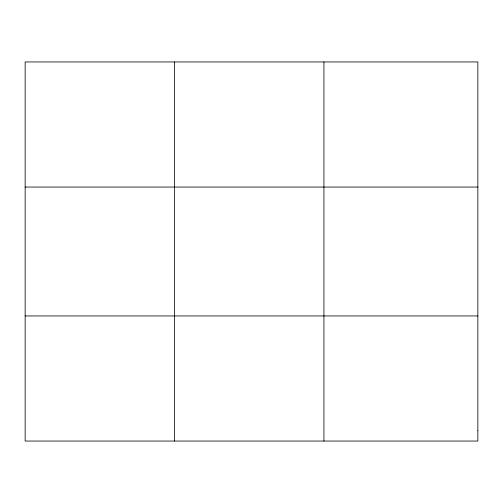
<?xml version="1.0" encoding="UTF-8"?>
<svg xmlns="http://www.w3.org/2000/svg" width="503" height="503" viewBox="0 0 503 503"><rect width="100%" height="100%" fill="white"/><g stroke="black" fill="none" stroke-linecap="round" stroke-linejoin="round"><path stroke-width="0.75" d="M174.541 441.049L174.541 61.951M323.932 441.049L323.932 61.951M25.15 187.053L477.85 187.053M25.15 315.947L477.85 315.947M477.85 430.625L477.85 441.049L25.15 441.049L25.15 61.951L477.85 61.951L477.85 430.625"/></g></svg>
